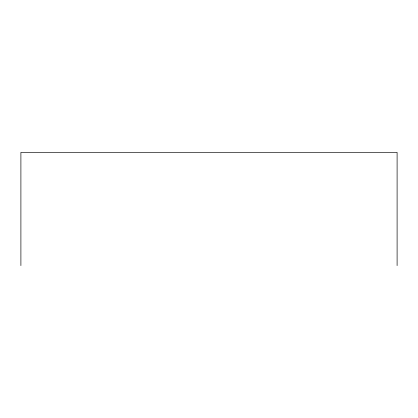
<?xml version="1.0" encoding="UTF-8"?>
<svg xmlns="http://www.w3.org/2000/svg" width="418" height="418" viewBox="0 0 418 418"><rect width="100%" height="100%" fill="white"/><g stroke="black" fill="none" stroke-linecap="round" stroke-linejoin="round"><path stroke-width="0.63" d="M397.1 265.608L397.1 152.392L20.9 152.392L20.9 265.608"/></g></svg>
